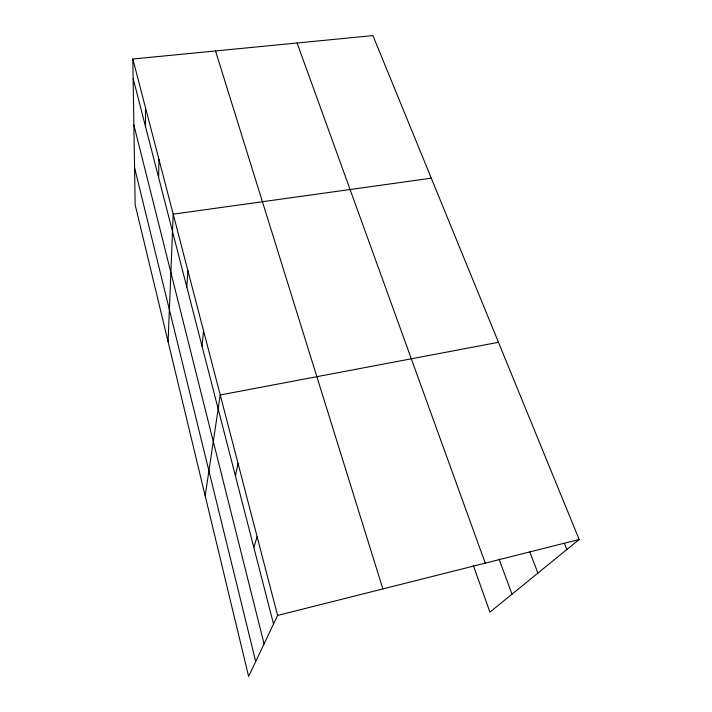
<?xml version="1.0" encoding="UTF-8"?>
<svg xmlns="http://www.w3.org/2000/svg" width="712" height="712" viewBox="0 0 712 712"><rect width="100%" height="100%" fill="white"/><g stroke="black" fill="none" stroke-linecap="round" stroke-linejoin="round"><path stroke-width="1.07" d="M158.625 177.51L158.936 159.355M168.094 341.733L173.203 214.17L431.294 178.196M186.811 287.052L187.915 270.72M202.003 346.077L203.561 330.866M205.19 495.89L220.239 394.973L498.462 342.312M235.405 475.847L238.057 463.459M253.81 547.386L257.13 536.768M132.833 59.025L277.6 615.435L248.622 676.4L135.155 204.807L132.833 59.025L372.928 35.6L579.168 539.482L489.927 612.151L473.391 565.675M277.6 615.435L579.168 539.482M564.367 543.407L566.823 549.531M529.648 551.569L537.907 573.08M499.041 559.053L511.999 594.173M297.091 42.996L485.237 563.139M215.531 50.953L382.869 588.922M133.144 78.525L273.533 623.997M133.883 125.036L264.072 643.897M134.559 167.703L255.688 661.528M145.506 107.734L145.524 126.611"/></g></svg>
